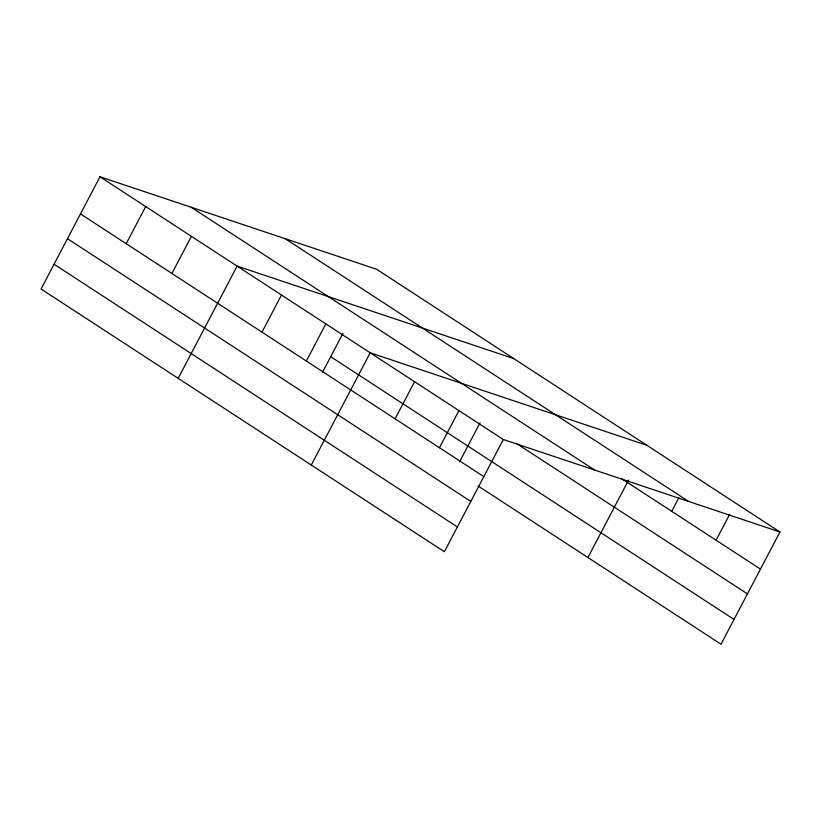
<?xml version="1.0" encoding="UTF-8"?>
<svg xmlns="http://www.w3.org/2000/svg" width="821" height="821" viewBox="0 0 821 821"><rect width="100%" height="100%" fill="white"/><g stroke="black" fill="none" stroke-linecap="round" stroke-linejoin="round"><path stroke-width="1.23" d="M779.95 531.987L376.613 269.257L99.977 176.782L41.05 289.013L444.387 551.743L503.314 439.512L779.95 531.987L721.023 644.218L478.068 485.96M126.188 243.683L145.686 206.564M171.907 273.465L191.396 236.335M178.188 378.337L237.105 266.107L513.751 358.582M261.981 332.136L281.48 295.006M306.346 361.035L325.845 323.905M322.417 372.477L342.942 333.398M311.282 465.045L370.209 352.804L646.845 445.29M395.086 418.833L414.574 381.703M439.451 447.732L458.939 410.603M459.555 461.802L480.08 422.723M587.928 557.521L628.537 480.162M671.722 511.309L678.813 497.813M716.086 540.208L729.674 514.336M285.318 238.747L688.655 501.467M621.015 478.284L760.462 569.107M191.262 207.303L594.599 470.023M516.101 443.207L747.449 593.891M99.977 176.782L503.314 439.512M330.699 356.704L734.036 619.434M80.479 213.912L483.815 476.632M67.466 238.695L470.802 501.415M54.063 264.229L457.4 526.959"/></g></svg>
